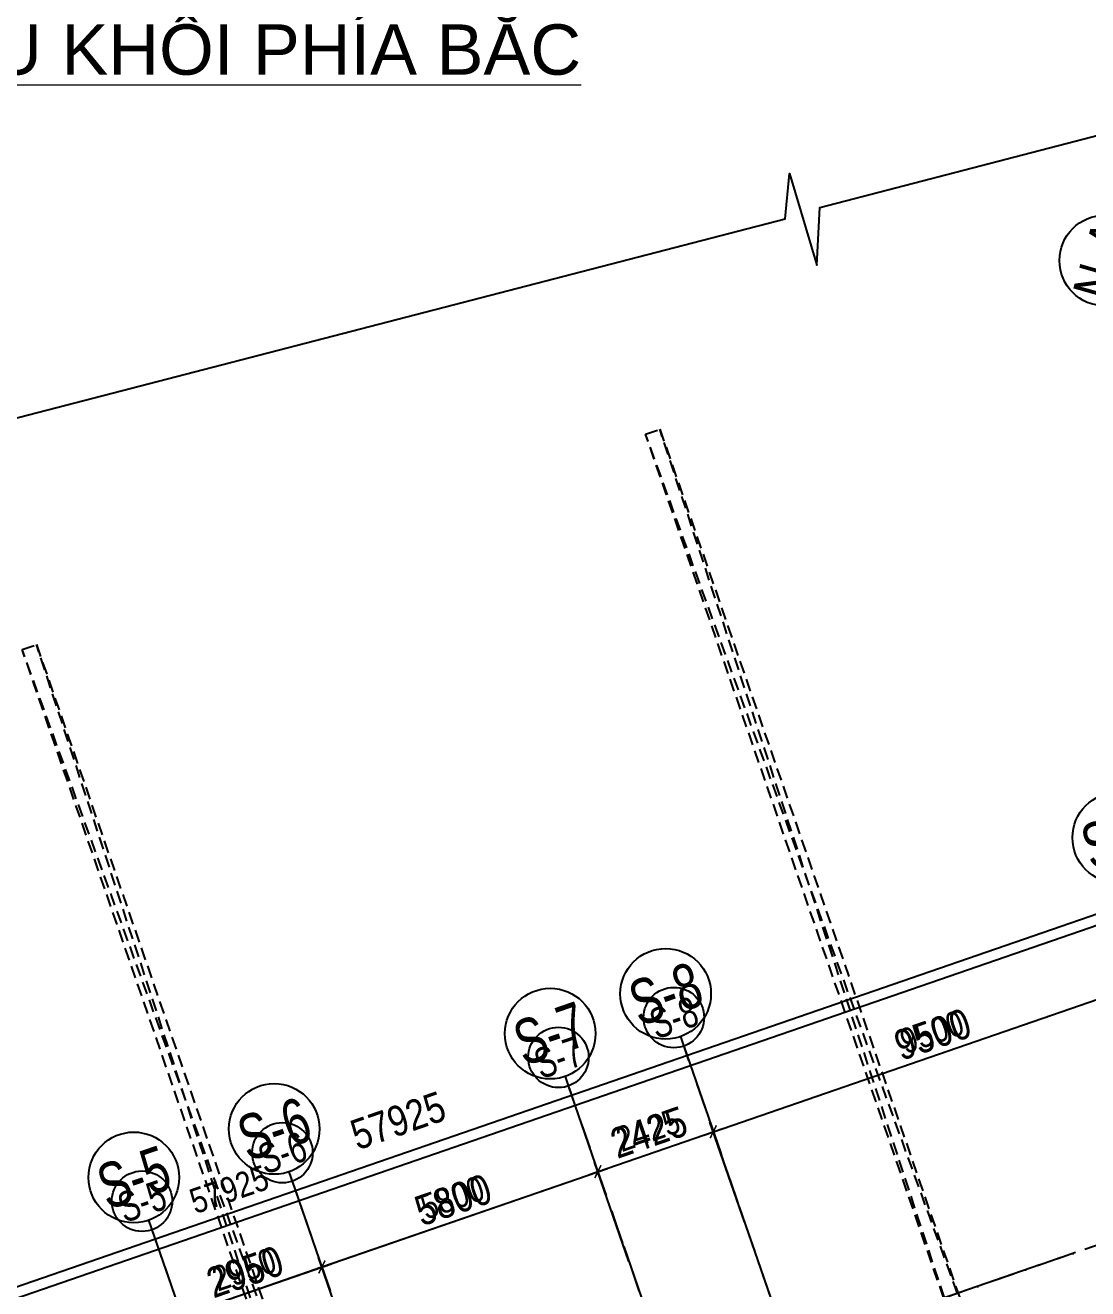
# Model space of a CAD drawing. Header units: millimetres. Extents: x -1534340 to 1713810, y -1348191 to 1114081.
# Drawn here: x 1253750 to 1274853, y -286962 to -261872 of the extents above; entities that cross this region are included whole.
import ezdxf
from ezdxf.enums import TextEntityAlignment as Align

# ---------------------------------------------------------------- set-up
doc = ezdxf.new("R2010")
doc.units = ezdxf.units.MM
doc.header["$LTSCALE"] = 100
doc.header["$PDMODE"] = 32
doc.header["$PDSIZE"] = 2.5
for name, pattern in [('CENTER2', [1.125, 0.75, -0.125, 0.125, -0.125]), ('HIDDEN', [0.375, 0.25, -0.125]), ('xref.asix of  podium$0$xref.asix of  podium$0$DASHDOT', [1, 0.5, -0.25, 0, -0.25]), ('Xref.Asix of Basement B2$0$HIDDEN', [0.375, 0.25, -0.125])]:
    doc.linetypes.add(name, pattern=pattern)
for name, color, linetype in [('ccu12-Manh', 8, 'Continuous'), ('ccu12-Truc', 13, 'CENTER2'), ('KCS_COLUMN', 2, 'Continuous'), ('KT-Dim', 8, 'Continuous'), ('xref.asix of  podium$0$xref.asix of  podium$0$KT-Kich thuoc', 9, 'Continuous'), ('xref.asix of  podium$0$xref.asix of  podium$0$KT-Luoi truc South Tower', 8, 'xref.asix of  podium$0$xref.asix of  podium$0$DASHDOT'), ('xref.asix of  podium$0$xref.asix of  podium$0$ST_MBDV Cot vach 220805$0$AUDIT_I_220805193045-1', 50, 'Continuous'), ('Xref_ST_MBDV Cot vach 30.7.2022|Xref_ST_MBDV Cot vach 30.7.2022|Xref_ST_MBDV Cot vach 30.7.2022|Xref_ST_MBDV Cot vach 30.7.2022|A-GRID-SYM', 50, 'Continuous')]:
    doc.layers.add(name, color=color, linetype=linetype)
doc.layers.add('KT-Net cot', color=2, linetype='Continuous', lineweight=50)
doc.layers.add('Xref_ST_MBDV Cot vach 30.7.2022|Xref_ST_MBDV Cot vach 30.7.2022|Xref_ST_MBDV Cot vach 30.7.2022|Xref_ST_MBDV Cot vach 30.7.2022|ccu12-Tencaukien', color=9, linetype='Continuous', lineweight=15)
doc.layers.add('Xref.Asix of Basement B2$0$KT-Chi gioi XD', color=7, linetype='Xref.Asix of Basement B2$0$HIDDEN', true_color=0x0066cc)
doc.styles.add('Arial', font='arial.ttf', dxfattribs={"width": 0.7})
doc.styles.add('Arial Narrow', font='ARIALN.TTF')
doc.styles.add('HBA-Text', font='GOTHIC.TTF')
doc.styles.add('xref.asix of  podium$0$xref.asix of  podium$0$ST_MBDV Cot vach 220805$0$HBA-Text', font='GOTHIC.TTF')
doc.dimstyles.new('ccu12-200', dxfattribs={"dimscale": 200, "dimtxt": 2.5, "dimasz": 1, "dimexe": 1, "dimexo": 2, "dimgap": 1, "dimtad": 1, "dimdec": 0, "dimrnd": 5, "dimdsep": 46, "dimtxsty": 'Arial Narrow', "dimblk": 'ARCHTICK', "dimcen": -1, "dimdle": 1, "dimclrd": 256, "dimclre": 256, "dimclrt": 3, "dimadec": 0, "dimazin": 2, "dimtfac": 0.1, "dimtdec": 0, "dimtmove": 0, "dimatfit": 1, "dimldrblk": 'ARCHTICK', "dimfxl": 1, "dimtvp": 0.833333, "dimtolj": 1, "dimtzin": 12, "dimarcsym": 0})
doc.dimstyles.new('CCU_1-200', dxfattribs={"dimscale": 200, "dimtxt": 3, "dimasz": 1, "dimexe": 1, "dimexo": 2, "dimgap": 0.5, "dimtad": 1, "dimdec": 0, "dimdsep": 46, "dimtxsty": 'Arial Narrow', "dimblk": 'ARCHTICK', "dimcen": -1, "dimdle": 1, "dimclrd": 256, "dimclre": 256, "dimclrt": 3, "dimadec": 0, "dimazin": 2, "dimtfac": 0.1, "dimtdec": 0, "dimtix": 1, "dimtmove": 2, "dimatfit": 1, "dimfxl": 1, "dimtvp": 0.833333, "dimtolj": 1, "dimtzin": 12, "dimarcsym": 0})

# ---------------------------------------------------------------- blocks, each defined once
blk = doc.blocks.new('_ARCHTICK')
at = {"color": 0, "linetype": 'ByBlock', "const_width": 0.15}
blk.add_lwpolyline([(-0.5, -0.5), (0.5, 0.5)], dxfattribs=at)
blk = doc.blocks.new('*D1117')
at = {"layer": 'Defpoints', "color": 0, "transparency": 16777216}
for p in [(336003, -43400), (336750, -45566), (333962, -46528)]:
    blk.add_point(p, dxfattribs=at)
at = {"layer": 'KT-Dim', "lineweight": -2, "transparency": 16777216}
for p, q in [((333025, -44428), (336192, -43335)), ((336620, -45188), (335937, -43211)), ((333831, -46150), (333149, -44174))]:
    blk.add_line(p, q, dxfattribs=at)
at = {"layer": 'KT-Dim', "lineweight": -2, "transparency": 16777216, "xscale": 200, "yscale": 200, "zscale": 200}
for p, rotation in [((336003, -43400), 19.04713796363416), ((333214, -44363), 199.0471379636342)]:
    blk.add_blockref('_ARCHTICK', p, dxfattribs=dict(at, rotation=rotation))
at = {"layer": 'KT-Dim', "color": 3, "transparency": 16777216, "insert": (334460, -43451), "char_height": 500, "attachment_point": 5, "rotation": 19.0471, "style": 'Arial Narrow'}
blk.add_mtext('\\A1;2950', dxfattribs=at)
blk = doc.blocks.new('*D1118')
at = {"layer": 'Defpoints', "color": 0, "transparency": 16777216}
for p in [(341485, -41507), (342233, -43673), (336750, -45566)]:
    blk.add_point(p, dxfattribs=at)
at = {"layer": 'KT-Dim', "lineweight": -2, "transparency": 16777216}
for p, q in [((342102, -43295), (341420, -41318)), ((335814, -43466), (341674, -41442)), ((336620, -45188), (335937, -43211))]:
    blk.add_line(p, q, dxfattribs=at)
at = {"layer": 'KT-Dim', "lineweight": -2, "transparency": 16777216, "xscale": 200, "yscale": 200, "zscale": 200}
for p, rotation in [((341485, -41507), 19.04713796363416), ((336003, -43400), 199.0471379636342)]:
    blk.add_blockref('_ARCHTICK', p, dxfattribs=dict(at, rotation=rotation))
at = {"layer": 'KT-Dim', "color": 3, "transparency": 16777216, "insert": (338595, -42023), "char_height": 500, "attachment_point": 5, "rotation": 19.0471, "style": 'Arial Narrow'}
blk.add_mtext('\\A1;5800', dxfattribs=at)
blk = doc.blocks.new('*D1119')
at = {"layer": 'Defpoints', "color": 0, "transparency": 16777216}
for p in [(343777, -40716), (344525, -42881), (342233, -43673)]:
    blk.add_point(p, dxfattribs=at)
at = {"layer": 'KT-Dim', "lineweight": -2, "transparency": 16777216}
for p, q in [((344394, -42503), (343712, -40527)), ((341296, -41573), (343966, -40651)), ((342102, -43295), (341420, -41318))]:
    blk.add_line(p, q, dxfattribs=at)
at = {"layer": 'KT-Dim', "lineweight": -2, "transparency": 16777216, "xscale": 200, "yscale": 200, "zscale": 200}
for p, rotation in [((343777, -40716), 19.04713796363416), ((341485, -41507), 199.0471379636342)]:
    blk.add_blockref('_ARCHTICK', p, dxfattribs=dict(at, rotation=rotation))
at = {"layer": 'KT-Dim', "color": 3, "transparency": 16777216, "insert": (342483, -40681), "char_height": 500, "attachment_point": 5, "rotation": 19.0471, "style": 'Arial Narrow'}
blk.add_mtext('\\A1;2425', dxfattribs=at)
blk = doc.blocks.new('*D1120')
at = {"layer": 'Defpoints', "color": 0, "transparency": 16777216}
for p in [(352757, -37616), (353505, -39781), (344525, -42881)]:
    blk.add_point(p, dxfattribs=at)
at = {"layer": 'KT-Dim', "lineweight": -2, "transparency": 16777216}
for p, q in [((343588, -40781), (352946, -37550)), ((353374, -39403), (352692, -37427)), ((344394, -42503), (343712, -40527))]:
    blk.add_line(p, q, dxfattribs=at)
at = {"layer": 'KT-Dim', "lineweight": -2, "transparency": 16777216, "xscale": 200, "yscale": 200, "zscale": 200}
for p, rotation in [((352757, -37616), 19.04713796363416), ((343777, -40716), 199.0471379636342)]:
    blk.add_blockref('_ARCHTICK', p, dxfattribs=dict(at, rotation=rotation))
at = {"layer": 'KT-Dim', "color": 3, "transparency": 16777216, "insert": (348119, -38736), "char_height": 500, "attachment_point": 5, "rotation": 19.0471, "style": 'Arial Narrow'}
blk.add_mtext('\\A1;9500', dxfattribs=at)
blk = doc.blocks.new('GRID-SYM-flat-103')
at = {"layer": 'Xref_ST_MBDV Cot vach 30.7.2022|Xref_ST_MBDV Cot vach 30.7.2022|Xref_ST_MBDV Cot vach 30.7.2022|Xref_ST_MBDV Cot vach 30.7.2022|A-GRID-SYM'}
blk.add_circle((0, 0, 0), 900, dxfattribs=at)
at = {"layer": 'Xref_ST_MBDV Cot vach 30.7.2022|Xref_ST_MBDV Cot vach 30.7.2022|Xref_ST_MBDV Cot vach 30.7.2022|Xref_ST_MBDV Cot vach 30.7.2022|A-GRID-SYM', "style": 'HBA-Text'}
blk.add_attdef('GRID', text='', height=900, rotation=19.0471, dxfattribs=at).set_placement((0, 0, 0), align=Align.MIDDLE_CENTER)
blk = doc.blocks.new('*D1123')
at = {"layer": 'Defpoints', "color": 0, "transparency": 16777216}
for p in [(363163, -37115), (306934, -51743), (308410, -56019, 0)]:
    blk.add_point(p, dxfattribs=at)
at = {"layer": 'KT-Dim', "lineweight": -2, "transparency": 16777216}
for p, q in [((361876, -32774), (306745, -51809)), ((363033, -36737), (361622, -32650)), ((308280, -55641), (306869, -51554))]:
    blk.add_line(p, q, dxfattribs=at)
at = {"layer": 'KT-Dim', "lineweight": -2, "transparency": 16777216, "xscale": 200, "yscale": 200, "zscale": 200}
for p, rotation in [((361687, -32839), 19.0477163778953), ((306934, -51743), 199.0477163778953)]:
    blk.add_blockref('_ARCHTICK', p, dxfattribs=dict(at, rotation=rotation))
at = {"layer": 'KT-Dim', "color": 3, "transparency": 16777216, "insert": (334162, -41861), "char_height": 500, "attachment_point": 5, "rotation": 19.0477, "style": 'Arial Narrow'}
blk.add_mtext('\\A1;57925', dxfattribs=at)
blk = doc.blocks.new('VACH-NN-PN-T1')
at = {"layer": 'KCS_COLUMN', "linetype": 'HIDDEN', "ltscale": 10}
for p, q in [((41528, 1060), (35076, 18828)), ((41244, 963), (35360, 18926)), ((29145, -3215), (22693, 14553)), ((28861, -3313), (22977, 14651))]:
    blk.add_line(p, q, dxfattribs=at)
for points in [[(41528, 1060), (41244, 963), (35076, 18828), (35360, 18926)], [(29145, -3215), (28861, -3313), (22693, 14553), (22977, 14651)]]:
    blk.add_lwpolyline(points, close=True, dxfattribs=at)
blk = doc.blocks.new('*D2827')
at = {"layer": 'Defpoints', "color": 0, "transparency": 16777216}
for p in [(-52224, 62262), (-108519, 47822), (-106978, 43358, 0)]:
    blk.add_point(p, dxfattribs=at)
at = {"layer": 'xref.asix of  podium$0$xref.asix of  podium$0$KT-Kich thuoc', "lineweight": -2, "transparency": 16777216}
for p, q in [((-53577, 66792), (-108708, 47757)), ((-52355, 62640), (-53831, 66915)), ((-107108, 43736), (-108584, 48011))]:
    blk.add_line(p, q, dxfattribs=at)
at = {"layer": 'xref.asix of  podium$0$xref.asix of  podium$0$KT-Kich thuoc', "lineweight": -2, "transparency": 16777216, "xscale": 200, "yscale": 200, "zscale": 200}
for p, rotation in [((-53766, 66726), 19.04771637789541), ((-108519, 47822), 199.0477163778954)]:
    blk.add_blockref('_ARCHTICK', p, dxfattribs=dict(at, rotation=rotation))
at = {"layer": 'xref.asix of  podium$0$xref.asix of  podium$0$KT-Kich thuoc', "color": 3, "transparency": 16777216, "insert": (-78005, 59272), "char_height": 600, "attachment_point": 5, "rotation": 19.0477, "style": 'Arial Narrow'}
blk.add_mtext('\\A1;57925', dxfattribs=at)
blk = doc.blocks.new('*D2832')
at = {"layer": 'Defpoints', "color": 0, "transparency": 16777216}
for p in [(-79520, 56366), (-78772, 54201), (-81561, 53238)]:
    blk.add_point(p, dxfattribs=at)
at = {"layer": 'xref.asix of  podium$0$xref.asix of  podium$0$KT-Kich thuoc', "lineweight": -2, "transparency": 16777216}
for p, q in [((-78903, 54579), (-79585, 56556)), ((-82497, 55338), (-79331, 56432)), ((-81691, 53616), (-82374, 55593))]:
    blk.add_line(p, q, dxfattribs=at)
at = {"layer": 'xref.asix of  podium$0$xref.asix of  podium$0$KT-Kich thuoc', "lineweight": -2, "transparency": 16777216, "xscale": 200, "yscale": 200, "zscale": 200}
for p, rotation in [((-79520, 56366), 19.04713794612659), ((-82308, 55404), 199.0471379461266)]:
    blk.add_blockref('_ARCHTICK', p, dxfattribs=dict(at, rotation=rotation))
at = {"layer": 'xref.asix of  podium$0$xref.asix of  podium$0$KT-Kich thuoc', "color": 3, "transparency": 16777216, "insert": (-81047, 56269), "char_height": 600, "attachment_point": 5, "rotation": 19.0471, "style": 'Arial Narrow'}
blk.add_mtext('\\A1;2950', dxfattribs=at)
blk = doc.blocks.new('*D2833')
at = {"layer": 'Defpoints', "color": 0, "transparency": 16777216}
for p in [(-74037, 58259), (-73290, 56094), (-78772, 54201)]:
    blk.add_point(p, dxfattribs=at)
at = {"layer": 'xref.asix of  podium$0$xref.asix of  podium$0$KT-Kich thuoc', "lineweight": -2, "transparency": 16777216}
for p, q in [((-79709, 56301), (-73848, 58325)), ((-73420, 56472), (-74103, 58448)), ((-78903, 54579), (-79585, 56556))]:
    blk.add_line(p, q, dxfattribs=at)
at = {"layer": 'xref.asix of  podium$0$xref.asix of  podium$0$KT-Kich thuoc', "lineweight": -2, "transparency": 16777216, "xscale": 200, "yscale": 200, "zscale": 200}
for p, rotation in [((-74037, 58259), 19.04713794612659), ((-79520, 56366), 199.0471379461266)]:
    blk.add_blockref('_ARCHTICK', p, dxfattribs=dict(at, rotation=rotation))
at = {"layer": 'xref.asix of  podium$0$xref.asix of  podium$0$KT-Kich thuoc', "color": 3, "transparency": 16777216, "insert": (-76911, 57697), "char_height": 600, "attachment_point": 5, "rotation": 19.0471, "style": 'Arial Narrow'}
blk.add_mtext('\\A1;5800', dxfattribs=at)
blk = doc.blocks.new('*D2834')
at = {"layer": 'Defpoints', "color": 0, "transparency": 16777216}
for p in [(-71745, 59051), (-70998, 56885), (-73290, 56094)]:
    blk.add_point(p, dxfattribs=at)
at = {"layer": 'xref.asix of  podium$0$xref.asix of  podium$0$KT-Kich thuoc', "lineweight": -2, "transparency": 16777216}
for p, q in [((-71128, 57263), (-71810, 59240)), ((-74226, 58194), (-71556, 59116)), ((-73420, 56472), (-74103, 58448))]:
    blk.add_line(p, q, dxfattribs=at)
at = {"layer": 'xref.asix of  podium$0$xref.asix of  podium$0$KT-Kich thuoc', "lineweight": -2, "transparency": 16777216, "xscale": 200, "yscale": 200, "zscale": 200}
for p, rotation in [((-71745, 59051), 19.04713794612659), ((-74037, 58259), 199.0471379461266)]:
    blk.add_blockref('_ARCHTICK', p, dxfattribs=dict(at, rotation=rotation))
at = {"layer": 'xref.asix of  podium$0$xref.asix of  podium$0$KT-Kich thuoc', "color": 3, "transparency": 16777216, "insert": (-73024, 59039), "char_height": 600, "attachment_point": 5, "rotation": 19.0471, "style": 'Arial Narrow'}
blk.add_mtext('\\A1;2425', dxfattribs=at)
blk = doc.blocks.new('*D2835')
at = {"layer": 'Defpoints', "color": 0, "transparency": 16777216}
for p in [(-62765, 62151), (-62018, 59985), (-70998, 56885)]:
    blk.add_point(p, dxfattribs=at)
at = {"layer": 'xref.asix of  podium$0$xref.asix of  podium$0$KT-Kich thuoc', "lineweight": -2, "transparency": 16777216}
for p, q in [((-62148, 60364), (-62831, 62340)), ((-71934, 58985), (-62576, 62216)), ((-71128, 57263), (-71810, 59240))]:
    blk.add_line(p, q, dxfattribs=at)
at = {"layer": 'xref.asix of  podium$0$xref.asix of  podium$0$KT-Kich thuoc', "lineweight": -2, "transparency": 16777216, "xscale": 200, "yscale": 200, "zscale": 200}
for p, rotation in [((-62765, 62151), 19.04713794612659), ((-71745, 59051), 199.0471379461266)]:
    blk.add_blockref('_ARCHTICK', p, dxfattribs=dict(at, rotation=rotation))
at = {"layer": 'xref.asix of  podium$0$xref.asix of  podium$0$KT-Kich thuoc', "color": 3, "transparency": 16777216, "insert": (-67388, 60985), "char_height": 600, "attachment_point": 5, "rotation": 19.0471, "style": 'Arial Narrow'}
blk.add_mtext('\\A1;9500', dxfattribs=at)
blk = doc.blocks.new('xref.asix of  podium$0$xref.asix of  podium$0$ST_MBDV Cot vach 220805$0$GRID-SYM-flat-103')
at = {"layer": 'xref.asix of  podium$0$xref.asix of  podium$0$ST_MBDV Cot vach 220805$0$AUDIT_I_220805193045-1'}
blk.add_circle((0, 0, 0), 900, dxfattribs=at)
at = {"layer": 'xref.asix of  podium$0$xref.asix of  podium$0$ST_MBDV Cot vach 220805$0$AUDIT_I_220805193045-1', "style": 'xref.asix of  podium$0$xref.asix of  podium$0$ST_MBDV Cot vach 220805$0$HBA-Text'}
blk.add_attdef('GRID', text='', height=900, rotation=19.0471, dxfattribs=at).set_placement((0, 0, 0), align=Align.MIDDLE_CENTER)
blk = doc.blocks.new('Grid-ST-flat-3')
at = {"layer": 'ccu12-Truc', "ltscale": 30}
for p, q in [((369404.7, -36752.1), (304555.5, -59141.2)), ((343189.8, -39014.7), (361219.3, -91236.4)), ((340897.6, -39806), (359986.9, -95097.6)), ((335415.2, -41698.9), (354504.5, -96990.4)), ((332626.7, -42661.6), (351716, -97953.1))]:
    blk.add_line(p, q, dxfattribs=at)
at = {"layer": 'KT-Dim'}
ref = blk.add_blockref('GRID-SYM-flat-103', (342994, -38447.5, 0), dxfattribs=dict(at, xscale=0.6666666666666666, yscale=0.6666666666666666, zscale=0.6666666666666666))
ref.add_attrib('GRID', 'S-8', dxfattribs={"layer": 'Xref_ST_MBDV Cot vach 30.7.2022|Xref_ST_MBDV Cot vach 30.7.2022|Xref_ST_MBDV Cot vach 30.7.2022|Xref_ST_MBDV Cot vach 30.7.2022|A-GRID-SYM', "height": 600, "rotation": 19, "style": 'HBA-Text', "width": 0.75}).set_placement((342994, -38447.5, 0), align=Align.MIDDLE_CENTER)
ref = blk.add_blockref('GRID-SYM-flat-103', (340701.8, -39238.9, 0), dxfattribs=dict(at, xscale=0.6666666666666666, yscale=0.6666666666666666, zscale=0.6666666666666666))
ref.add_attrib('GRID', 'S-7', dxfattribs={"layer": 'Xref_ST_MBDV Cot vach 30.7.2022|Xref_ST_MBDV Cot vach 30.7.2022|Xref_ST_MBDV Cot vach 30.7.2022|Xref_ST_MBDV Cot vach 30.7.2022|A-GRID-SYM', "height": 600, "rotation": 19, "style": 'HBA-Text', "width": 0.75}).set_placement((340701.8, -39238.9, 0), align=Align.MIDDLE_CENTER)
ref = blk.add_blockref('GRID-SYM-flat-103', (335219.3, -41131.7, 0), dxfattribs=dict(at, xscale=0.6666666666666666, yscale=0.6666666666666666, zscale=0.6666666666666666))
ref.add_attrib('GRID', 'S-6', dxfattribs={"layer": 'Xref_ST_MBDV Cot vach 30.7.2022|Xref_ST_MBDV Cot vach 30.7.2022|Xref_ST_MBDV Cot vach 30.7.2022|Xref_ST_MBDV Cot vach 30.7.2022|A-GRID-SYM', "height": 600, "rotation": 19, "style": 'HBA-Text', "width": 0.75}).set_placement((335219.3, -41131.7, 0), align=Align.MIDDLE_CENTER)
ref = blk.add_blockref('GRID-SYM-flat-103', (332430.9, -42094.4, 0), dxfattribs=dict(at, xscale=0.6666666666666666, yscale=0.6666666666666666, zscale=0.6666666666666666))
ref.add_attrib('GRID', 'S-5', dxfattribs={"layer": 'Xref_ST_MBDV Cot vach 30.7.2022|Xref_ST_MBDV Cot vach 30.7.2022|Xref_ST_MBDV Cot vach 30.7.2022|Xref_ST_MBDV Cot vach 30.7.2022|A-GRID-SYM', "height": 600, "rotation": 19, "style": 'HBA-Text', "width": 0.75}).set_placement((332430.9, -42094.4, 0), align=Align.MIDDLE_CENTER)
dim = blk.add_aligned_dim(p1=(363163.5, -37115.1), p2=(308410.2, -56019.2, 0), distance=-4523.4, dimstyle='ccu12-200', dxfattribs=at)
dim.commit()
dim.dimension.update_dxf_attribs({"geometry": '*D1123', "text_midpoint": (334162.1, -41861.1)})
for base, p1, p2, picture, middle in [((352757.1, -37615.8), (344524.9, -42881.5), (353504.7, -39781.2), '*D1120', (348118.6, -38735.5)), ((343777.2, -40716), (342232.6, -43672.9), (344524.9, -42881.5), '*D1119', (342482.5, -40681.4)), ((341485, -41507.4), (336750.2, -45565.7), (342232.6, -43672.9), '*D1118', (338595.2, -42023.5)), ((336002.6, -43400.2), (333961.7, -46528.4), (336750.2, -45565.7), '*D1117', (334459.7, -43451.2))]:
    dim = blk.add_linear_dim(base=base, p1=p1, p2=p2, angle=19.04714, dimstyle='ccu12-200', dxfattribs=at)
    dim.commit()
    dim.dimension.update_dxf_attribs({"geometry": picture, "text_midpoint": middle})
blk = doc.blocks.new('xref.asix of  podium$0$xref.asix of  podium$0$Asix South Tower')
at = {"layer": 'xref.asix of  podium$0$xref.asix of  podium$0$KT-Luoi truc South Tower', "ltscale": 10}
for p, q in [((-45928.1, 63080), (-113358.3, 39799.9)), ((-72397.8, 60940.8), (-54303.1, 8530.3)), ((-74690, 60149.4), (-64788, 31468.5)), ((-80172.4, 58256.6), (-70270.4, 29575.7)), ((-82960.9, 57293.9), (-73058.9, 28613))]:
    blk.add_line(p, q, dxfattribs=at)
at = {"layer": 'xref.asix of  podium$0$xref.asix of  podium$0$KT-Kich thuoc'}
ref = blk.add_blockref('xref.asix of  podium$0$xref.asix of  podium$0$ST_MBDV Cot vach 220805$0$GRID-SYM-flat-103', (-63711.6, 64891.8), dxfattribs=at)
ref.add_attrib('GRID', 'S-9', dxfattribs={"layer": 'xref.asix of  podium$0$xref.asix of  podium$0$ST_MBDV Cot vach 220805$0$AUDIT_I_220805193045-1', "height": 900, "rotation": 19, "style": 'xref.asix of  podium$0$xref.asix of  podium$0$ST_MBDV Cot vach 220805$0$HBA-Text', "width": 0.75}).set_placement((-63711.6, 64891.8, 0), align=Align.MIDDLE_CENTER)
ref = blk.add_blockref('xref.asix of  podium$0$xref.asix of  podium$0$ST_MBDV Cot vach 220805$0$GRID-SYM-flat-103', (-72691.5, 61791.5), dxfattribs=at)
ref.add_attrib('GRID', 'S-8', dxfattribs={"layer": 'xref.asix of  podium$0$xref.asix of  podium$0$ST_MBDV Cot vach 220805$0$AUDIT_I_220805193045-1', "height": 900, "rotation": 19, "style": 'xref.asix of  podium$0$xref.asix of  podium$0$ST_MBDV Cot vach 220805$0$HBA-Text', "width": 0.75}).set_placement((-72691.5, 61791.5, 0), align=Align.MIDDLE_CENTER)
ref = blk.add_blockref('xref.asix of  podium$0$xref.asix of  podium$0$ST_MBDV Cot vach 220805$0$GRID-SYM-flat-103', (-74983.7, 61000.1), dxfattribs=at)
ref.add_attrib('GRID', 'S-7', dxfattribs={"layer": 'xref.asix of  podium$0$xref.asix of  podium$0$ST_MBDV Cot vach 220805$0$AUDIT_I_220805193045-1', "height": 900, "rotation": 19, "style": 'xref.asix of  podium$0$xref.asix of  podium$0$ST_MBDV Cot vach 220805$0$HBA-Text', "width": 0.75}).set_placement((-74983.7, 61000.1, 0), align=Align.MIDDLE_CENTER)
ref = blk.add_blockref('xref.asix of  podium$0$xref.asix of  podium$0$ST_MBDV Cot vach 220805$0$GRID-SYM-flat-103', (-80466.2, 59107.3), dxfattribs=at)
ref.add_attrib('GRID', 'S-6', dxfattribs={"layer": 'xref.asix of  podium$0$xref.asix of  podium$0$ST_MBDV Cot vach 220805$0$AUDIT_I_220805193045-1', "height": 900, "rotation": 19, "style": 'xref.asix of  podium$0$xref.asix of  podium$0$ST_MBDV Cot vach 220805$0$HBA-Text', "width": 0.75}).set_placement((-80466.2, 59107.3, 0), align=Align.MIDDLE_CENTER)
ref = blk.add_blockref('xref.asix of  podium$0$xref.asix of  podium$0$ST_MBDV Cot vach 220805$0$GRID-SYM-flat-103', (-83254.6, 58144.6), dxfattribs=at)
ref.add_attrib('GRID', 'S-5', dxfattribs={"layer": 'xref.asix of  podium$0$xref.asix of  podium$0$ST_MBDV Cot vach 220805$0$AUDIT_I_220805193045-1', "height": 900, "rotation": 19, "style": 'xref.asix of  podium$0$xref.asix of  podium$0$ST_MBDV Cot vach 220805$0$HBA-Text', "width": 0.75}).set_placement((-83254.6, 58144.6, 0), align=Align.MIDDLE_CENTER)
dim = blk.add_linear_dim(base=(-108519, 47822.2), p1=(-52224.4, 62261.9), p2=(-106977.6, 43357.8, 0), angle=199.04772, dimstyle='CCU_1-200', dxfattribs=at)
dim.commit()
dim.dimension.update_dxf_attribs({"geometry": '*D2827', "text_midpoint": (-78005, 59272.4), "dimtype": 129})
for base, p1, p2, picture, middle in [((-62765.3, 62150.9), (-70997.6, 56885.2), (-62017.7, 59985.5), '*D2835', (-67387.9, 60984.9)), ((-71745.2, 59050.6), (-73289.8, 56093.8), (-70997.6, 56885.2), '*D2834', (-73023.9, 59039)), ((-74037.4, 58259.3), (-78772.3, 54201), (-73289.8, 56093.8), '*D2833', (-76911.3, 57697)), ((-79519.9, 56366.5), (-81560.8, 53238.3), (-78772.3, 54201), '*D2832', (-81046.7, 56269.2))]:
    dim = blk.add_linear_dim(base=base, p1=p1, p2=p2, angle=19.04714, dimstyle='CCU_1-200', dxfattribs=at)
    dim.commit()
    dim.dimension.update_dxf_attribs({"geometry": picture, "text_midpoint": middle})
blk = doc.blocks.new('312')
at = {"layer": 'Xref.Asix of Basement B2$0$KT-Chi gioi XD', "lineweight": 13, "ltscale": 100, "elevation": 0, "flags": 128}
blk.add_lwpolyline([(1536926.6, -198350.2), (1532230.5, -180477.4), (1529880.4, -179665.5), (1520946.6, -186436.8), (1497442.7, -204368.8), (1473775.2, -221476.8, 0.684877), (1504207.8, -335272.8), (1524578.3, -337428.6), (1563007.4, -336214.1), (1565857.8, -332567.4)], format="xyb", close=True, dxfattribs=at)
at = {"layer": 'xref.asix of  podium$0$xref.asix of  podium$0$KT-Kich thuoc'}
ref = blk.add_blockref('xref.asix of  podium$0$xref.asix of  podium$0$ST_MBDV Cot vach 220805$0$GRID-SYM-flat-103', (1502036.2, -265770.6, 0), dxfattribs=at)
ref.add_attrib('GRID', 'N-A', dxfattribs={"layer": 'xref.asix of  podium$0$xref.asix of  podium$0$ST_MBDV Cot vach 220805$0$AUDIT_I_220805193045-1', "height": 900, "rotation": 74, "style": 'xref.asix of  podium$0$xref.asix of  podium$0$ST_MBDV Cot vach 220805$0$HBA-Text', "width": 0.75}).set_placement((1502036.2, -265770.6, 0), align=Align.MIDDLE_CENTER)
blk.add_blockref('xref.asix of  podium$0$xref.asix of  podium$0$Asix South Tower', (1566004.7, -342122.3), dxfattribs=at)

msp = doc.modelspace()

# ---------------------------------------------------------------- linework, layer by layer
at = {"layer": 'ccu12-Manh', "color": 1, "ltscale": 0.5}
msp.add_lwpolyline([(1215877.4, -279430.7), (1268845.5, -265717), (1268929.3, -264813.9), (1269472.6, -266635.3), (1269529.5, -265489.4), (1325791.7, -250869.8)], dxfattribs=at)

# ---------------------------------------------------------------- block references
msp.add_blockref('Grid-ST-flat-3', (923638.3, -243129.8))
at = {"layer": 'KT-Net cot'}
msp.add_blockref('VACH-NN-PN-T1', (1230995, -288820.4), dxfattribs=at)

# ---------------------------------------------------------------- texts
at = {"layer": 'Xref_ST_MBDV Cot vach 30.7.2022|Xref_ST_MBDV Cot vach 30.7.2022|Xref_ST_MBDV Cot vach 30.7.2022|Xref_ST_MBDV Cot vach 30.7.2022|ccu12-Tencaukien', "color": 31, "style": 'Arial'}
msp.add_text('%%UXEM KẾT CẤU KHỐI PHÍA BẮC', height=1000, dxfattribs=at).set_placement((1254701, -262854), align=Align.CENTER)

# ---------------------------------------------------------------- next in the draw order: block references
at = {"layer": 'ccu12-Manh'}
msp.add_blockref('312', (-226844, -774.2), dxfattribs=at)

doc.saveas('drawing.dxf')
